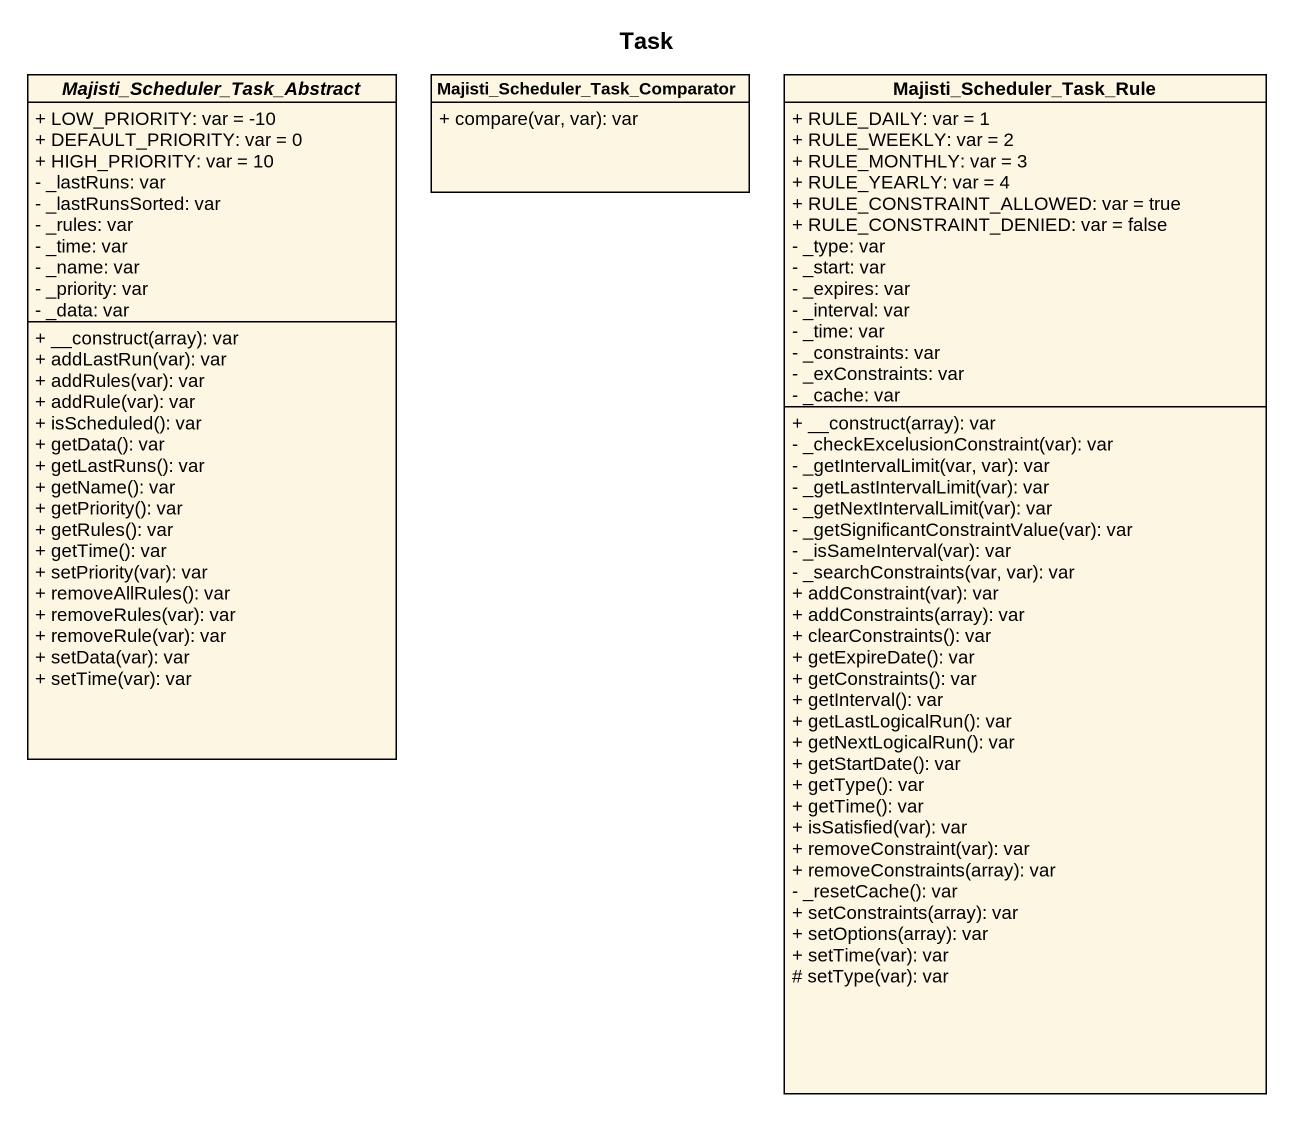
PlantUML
@startuml
title Task
hide circle
hide empty members
skinparam classAttributeIconSize 0
abstract class "Majisti_Scheduler_Task_Abstract" as Majisti_Scheduler_Task {
  + LOW_PRIORITY: var = -10
  + DEFAULT_PRIORITY: var = 0
  + HIGH_PRIORITY: var = 10
  - _lastRuns: var
  - _lastRunsSorted: var
  - _rules: var
  - _time: var
  - _name: var
  - _priority: var
  - _data: var
  + __construct(array): var
  + addLastRun(var): var
  + addRules(var): var
  + addRule(var): var
  + isScheduled(): var
  + getData(): var
  + getLastRuns(): var
  + getName(): var
  + getPriority(): var
  + getRules(): var
  + getTime(): var
  + setPriority(var): var
  + removeAllRules(): var
  + removeRules(var): var
  + removeRule(var): var
  + setData(var): var
  + setTime(var): var
}
class "Majisti_Scheduler_Task_Comparator" as Majisti_Scheduler_Task_2 {
  + compare(var, var): var
}
class Majisti_Scheduler_Task_Rule {
  + RULE_DAILY: var = 1
  + RULE_WEEKLY: var = 2
  + RULE_MONTHLY: var = 3
  + RULE_YEARLY: var = 4
  + RULE_CONSTRAINT_ALLOWED: var = true
  + RULE_CONSTRAINT_DENIED: var = false
  - _type: var
  - _start: var
  - _expires: var
  - _interval: var
  - _time: var
  - _constraints: var
  - _exConstraints: var
  - _cache: var
  + __construct(array): var
  - _checkExcelusionConstraint(var): var
  - _getIntervalLimit(var, var): var
  - _getLastIntervalLimit(var): var
  - _getNextIntervalLimit(var): var
  - _getSignificantConstraintValue(var): var
  - _isSameInterval(var): var
  - _searchConstraints(var, var): var
  + addConstraint(var): var
  + addConstraints(array): var
  + clearConstraints(): var
  + getExpireDate(): var
  + getConstraints(): var
  + getInterval(): var
  + getLastLogicalRun(): var
  + getNextLogicalRun(): var
  + getStartDate(): var
  + getType(): var
  + getTime(): var
  + isSatisfied(var): var
  + removeConstraint(var): var
  + removeConstraints(array): var
  - _resetCache(): var
  + setConstraints(array): var
  + setOptions(array): var
  + setTime(var): var
  # setType(var): var
}
@enduml
